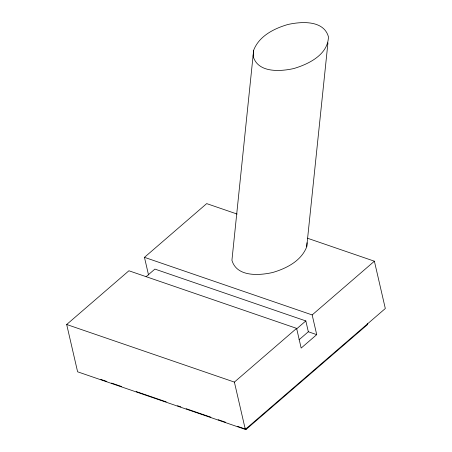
<?xml version="1.0" encoding="UTF-8"?>
<svg xmlns="http://www.w3.org/2000/svg" width="452" height="452" viewBox="0 0 452 452"><rect width="100%" height="100%" fill="white"/><g stroke="black" fill="none" stroke-linecap="round" stroke-linejoin="round"><path stroke-width="0.68" d="M253.645 50.268L253.154 56.297C257.934 73.139 280.393 71.569 293.856 68.523C308.772 64.071 328.09 54.613 328.44 36.765C323.666 19.922 301.207 21.487 287.738 24.538C273.968 28.583 259.069 36.07 253.645 50.268L231.927 260.284C236.701 277.127 259.16 275.556 272.629 272.511C286.398 268.465 301.298 260.979 306.722 246.775L327.949 42.787M306.722 246.775L307.049 242.758M307.371 238.187L374.392 261.205L385.313 308.513L245.312 429.4L77.608 371.804L66.687 324.496L128.91 270.771L296.614 328.367L301.162 348.074L316.716 334.644L312.168 314.931L144.465 257.341L206.688 203.609L237.13 214.067M146.086 276.697L154.9 269.087L305.829 320.926L308.332 331.762L316.716 334.644M66.687 324.496L234.385 382.093L296.614 328.367M312.168 314.931L374.392 261.205M296.495 328.983L305.829 320.926M298.998 339.825L308.332 331.762M237.526 426.349L246.193 429.327L367.532 324.559L367.227 323.248M100.852 379.414L106.853 381.471M111.52 383.076L121.52 386.511M136.188 391.551L166.189 401.851M177.523 405.743L180.856 406.89M186.19 408.721L210.858 417.19M218.192 419.71L225.525 422.23M245.888 428.016L246.193 429.327M234.385 382.093L245.312 429.4M144.465 257.341L148.544 275.008"/></g></svg>
